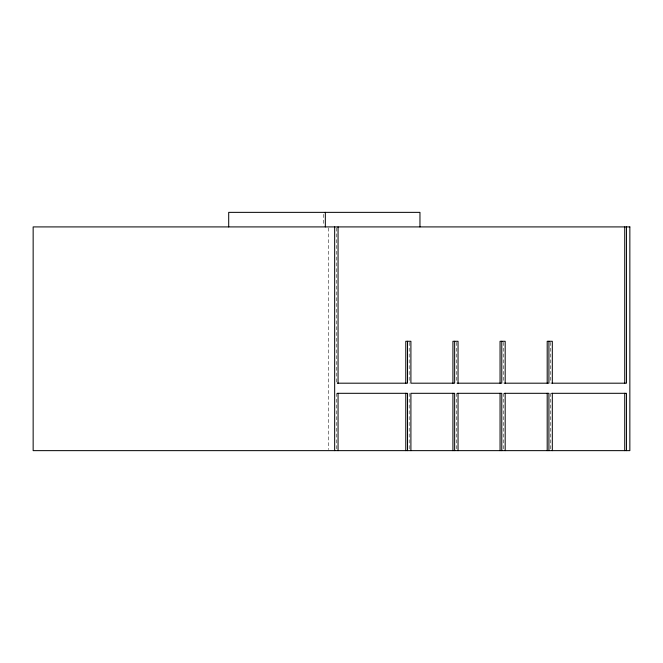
<?xml version="1.0" encoding="UTF-8"?>
<svg xmlns="http://www.w3.org/2000/svg" width="663" height="663" viewBox="0 0 663 663"><rect width="100%" height="100%" fill="white"/><g stroke="black" fill="none" stroke-linecap="round" stroke-linejoin="round"><path stroke-width="0.5" stroke-dasharray="3.31 2.49" d="M550.597 342.307L550.597 383.189M550.597 393.308L550.597 450.641M503.457 342.307L503.457 383.189M503.457 393.308L503.457 449.622M456.318 342.307L456.318 383.189M456.318 393.308L456.318 449.622M409.179 342.307L409.179 383.189M409.179 393.308L409.179 449.622M336.332 227.948L336.332 383.189M336.332 393.308L336.332 449.622M328.342 227.948L328.342 449.605M323.337 214.298L323.337 224.972"/><path stroke-width="0.99" d="M337.351 383.189L407.505 383.189L407.505 341.279M457.337 383.189L501.783 383.189L501.783 341.279M504.477 383.189L548.923 383.189L548.923 341.279M551.624 383.189L626.46 383.189L626.46 226.912M337.351 393.308L407.505 393.308L407.505 450.641M457.337 393.308L501.783 393.308L501.783 450.641M504.477 393.308L548.923 393.308L548.923 450.641M551.624 393.308L626.46 393.308L626.46 450.641M624.737 226.912L624.737 383.189M624.737 393.308L624.737 450.641M552.312 383.189L552.312 341.279L547.199 341.279L547.199 383.189M552.312 393.308L552.312 450.641M547.199 393.308L547.199 450.641M505.173 383.189L505.173 341.279L500.059 341.279L500.059 383.189M505.173 393.308L505.173 450.641M500.059 393.308L500.059 450.641M458.042 383.189L458.042 341.279L452.928 341.279L452.928 383.189M458.042 393.308L458.042 450.641M454.644 341.279L454.644 383.189L410.903 383.189L410.903 341.279L405.789 341.279L405.789 383.189M454.644 450.641L454.644 393.308L410.903 393.308L410.903 450.641M452.928 393.308L452.928 450.641M419.961 226.912L419.961 212.359L228.702 212.359L228.702 226.912M405.789 393.308L405.789 450.641M338.055 226.912L338.055 383.189M338.055 393.308L338.055 450.641M334.658 226.912L334.658 450.641M325.334 212.359L325.334 226.912M629.85 226.912L33.15 226.912L33.15 450.641L629.85 450.641L629.85 226.912"/></g></svg>
